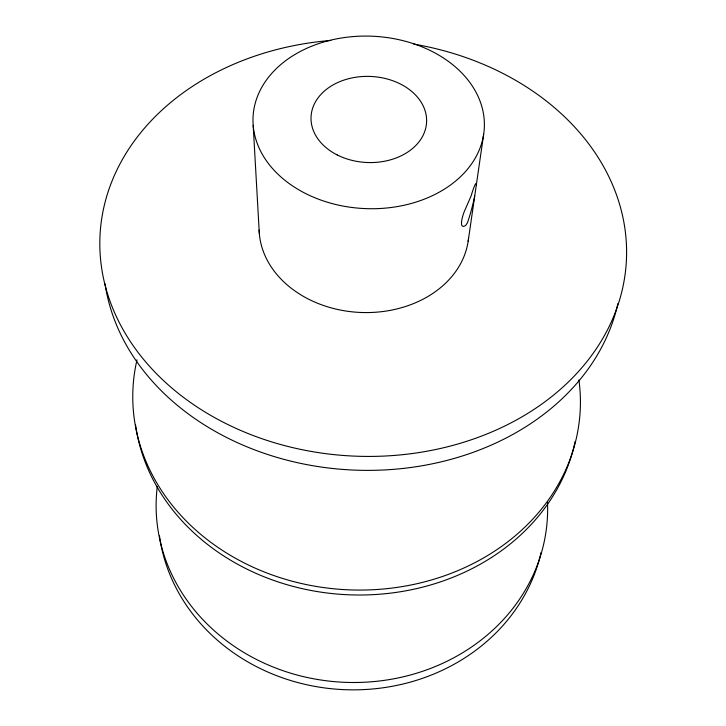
<?xml version="1.0" encoding="UTF-8"?>
<svg xmlns="http://www.w3.org/2000/svg" width="726" height="726" viewBox="0 0 726 726"><rect width="100%" height="100%" fill="white"/><g stroke="black" fill="none" stroke-linecap="round" stroke-linejoin="round"><path stroke-width="1.09" d="M468.152 241.359L483.67 134.265A115.761 86.267 2.5 0 0 322.38 42.417A115.761 86.267 2.5 0 0 300.01 190.53A115.761 86.267 2.5 0 0 483.67 134.265M474.722 196.02L474.269 198.225A22.452 1.96 -75.8 0 1 467.272 223.109L465.566 225.559L463.578 226.467L462.208 225.986A22.034 5.4 -63.9 0 1 464.132 211.938L471.138 195.848A22.452 1.96 -75.8 0 1 476.338 183.95L476.347 184.821M253.183 125.326L259.309 233.309M547.504 502.446A195.802 175.102 2.5 0 1 344.904 682.322A195.802 175.102 2.5 0 1 157.279 486.592M541.088 552.459A193.543 173.759 2.5 0 1 343.97 689.646A193.543 173.759 2.5 0 1 159.475 535.888M617.89 303.522A259.4 206.801 2.5 0 1 355.223 470.139A259.4 206.801 2.5 0 1 105.034 283.839M413.775 44.105A263.484 208.416 2.5 0 1 578.894 371.077A263.484 208.416 2.5 0 1 137.477 351.638A263.484 208.416 2.5 0 1 330.838 40.456M468.551 238.146A104.925 82.628 2.5 0 1 361.076 312.479A104.925 82.628 2.5 0 1 259.137 230.078M575.155 441.426A222.401 189.84 2.5 0 1 349.533 594.821A222.401 189.84 2.5 0 1 135.526 424.71M578.921 380.025A223.889 190.602 2.5 0 1 347.736 589.793A223.889 190.602 2.5 0 1 137.005 359.824M337.191 154.928A57.835 43.07 2.5 0 0 426.534 122.975A57.835 43.07 2.5 0 0 342.717 80.522A57.835 43.07 2.5 0 0 337.191 154.928"/></g></svg>
